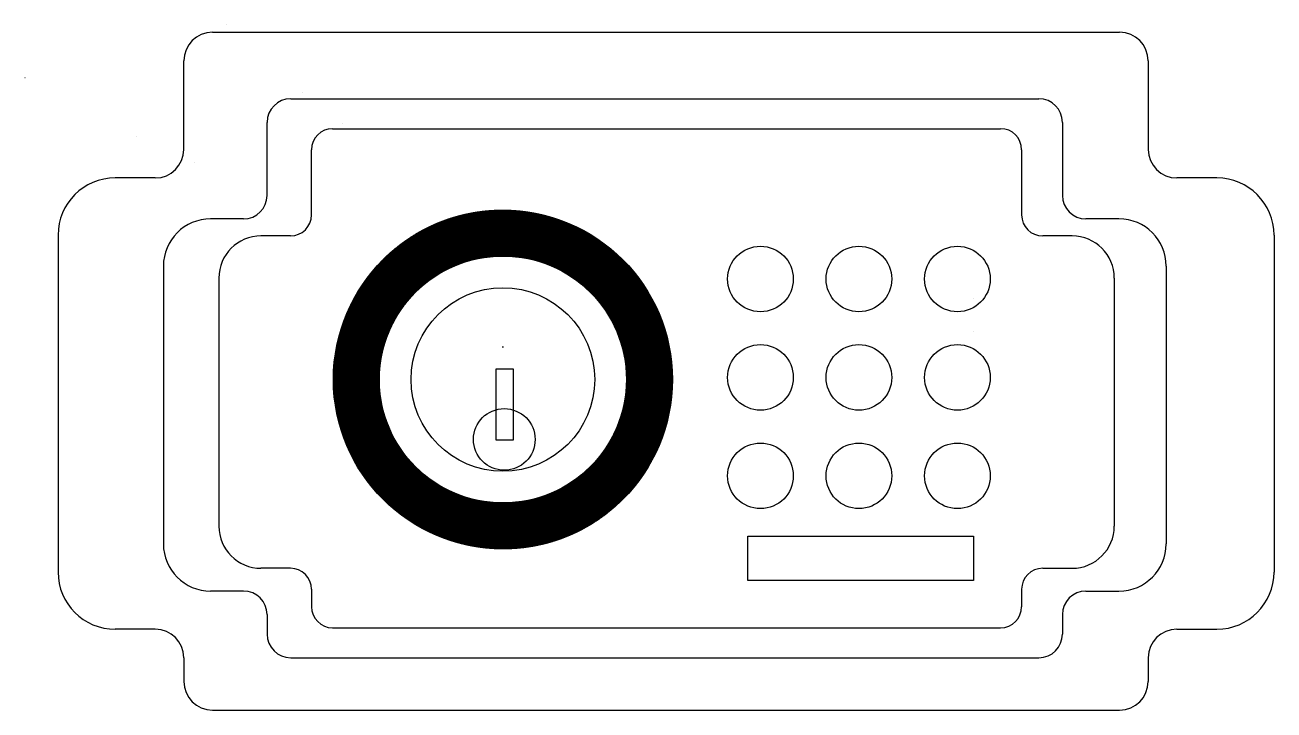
# Model space of a CAD drawing. Extents: x -141367 to 3418261, y -31613 to 1922207.
import ezdxf

# ---------------------------------------------------------------- set-up
doc = ezdxf.new("R2010")
doc.units = 9

# ---------------------------------------------------------------- blocks, each defined once
blk = doc.blocks.new('*U1')
blk.add_circle((0, 0), 93552)
blk = doc.blocks.new('*U2')
at = {"color": 0, "linetype": 'ByBlock', "lineweight": -2, "transparency": 16777216}
for p in [(0, 561309.338), (280654.66903, 561309.338), (561309.33806, 561309.338), (0, 280654.669), (280654.66903, 280654.669), (561309.33806, 280654.669), (0, 0), (280654.66903, 0), (561309.33806, 0)]:
    blk.add_blockref('*U1', p, dxfattribs=at)

msp = doc.modelspace()

# ---------------------------------------------------------------- hatches: boundary and pattern name
at = {"transparency": 33554526}
h = msp.add_hatch(dxfattribs=at)
h.set_pattern_fill('ANSI34', color=0, scale=34)
h.set_pattern_definition([(45, (1701520.84, 957547.5), (-457.99306, 457.99306), []), (45, (1701673.5, 957547.5), (-457.99306, 457.99306), []), (45, (1701826.2, 957547.5), (-457.99306, 457.99306), []), (45, (1701978.83, 957547.5), (-457.99306, 457.99306), [])])
h.paths.add_polyline_path([(737601, 911058, 1), (1703763, 911058, 1)])
h.paths.add_polyline_path([(1572811, 911062, -1), (868563, 911062, -1)], flags=16)
h.paths.add_polyline_path([(1482285, 911058, -1), (959079, 911058, -1)], flags=0)
h.paths.add_polyline_path([(1312481, 740117, -1), (1136644, 740117, -0.3397146), (1201887, 825061), (1201887, 941655), (1249625, 941655), (1249625, 824388, -0.33186695)], flags=0)
h.paths.add_polyline_path([(1220690, 1004610, -3.73205081), (1220698, 1004610, -1)], flags=0)
h = msp.add_hatch()
h.set_pattern_fill('ANSI34', color=256)
h.set_pattern_definition([(45, (357287.284, 635776.085), (-13.4703842, 13.4703842), []), (45, (357291.774, 635776.085), (-13.4703842, 13.4703842), []), (45, (357296.264, 635776.085), (-13.4703842, 13.4703842), []), (45, (357300.755, 635776.085), (-13.4703842, 13.4703842), [])])
h.paths.add_polyline_path([(1220698, 1004610, -1), (1220690, 1004610, -3.73205081)])

# ---------------------------------------------------------------- linework, layer by layer
for p, q in [((433116, 1922207), (433200, 1922207)), ((392903, 1901402), (2978268, 1901402)), ((311423, 1567465), (311423, 1819922)), ((3059748, 1819922), (3059748, 1567465)), ((-141367, 1772130), (-141273, 1772130)), ((615907, 1711700), (2747987, 1711700)), ((649070, 1728857), (649139, 1728857)), ((548713, 1436311), (548713, 1644505)), ((764817, 1641728), (764879, 1641728)), ((2815182, 1644505), (2815182, 1436311)), ((175309, 1605093), (175386, 1605093)), ((735206, 1626407), (2639005, 1626407)), ((675206, 1380504), (675206, 1566407)), ((2699005, 1566407), (2699005, 1380504)), ((341782, 1531214), (341851, 1531214)), ((229943, 1485985), (115870, 1485985)), ((3255301, 1485985), (3141228, 1485985)), ((481518, 1369117), (387446, 1369117)), ((2976449, 1369117), (2882376, 1369117)), ((-47090, 1323025), (-47090, 361946)), ((615206, 1320504), (531205, 1320504)), ((2843005, 1320504), (2759005, 1320504)), ((3418261, 1323025), (3418261, 361946)), ((253057, 1234728), (253057, 442152)), ((3110838, 1234728), (3110838, 442152)), ((411205, 1200504), (411205, 492789)), ((2963005, 1200504), (2963005, 492789)), ((615206, 372789), (531205, 372789)), ((2759005, 372789), (2843005, 372789)), ((481518, 307763), (387446, 307763)), ((675206, 312789), (675206, 262982)), ((2699005, 312789), (2699005, 262982)), ((2882376, 307763), (2976449, 307763)), ((548713, 240568), (548713, 184789)), ((2815182, 240568), (2815182, 184789)), ((229943, 198985), (115870, 198985)), ((735206, 202982), (2639005, 202982)), ((3141228, 198985), (3255301, 198985)), ((311423, 117505), (311423, 49867)), ((615907, 117595), (2747987, 117595)), ((3059748, 117505), (3059748, 49867)), ((392903, -31613), (2978268, -31613))]:
    msp.add_line(p, q)
for points in [[(1201887, 941655), (1249625, 941655), (1249625, 737732), (1201887, 737732)], [(1918236, 464341), (2561982, 464341), (2561982, 337938), (1918236, 337938)]]:
    msp.add_lwpolyline(points, close=True)
for centre, radius in [((1220682, 911058), 483081), ((1220687, 911062), 352124), ((1220682, 911058), 261603), ((1220690, 1004610), 8), ((1220686, 1004610), 4), ((1224562, 740117), 87918)]:
    msp.add_circle(centre, radius)
for centre, radius, start, end in [((392903, 1819922), 81480, 90, 180), ((2978268, 1819922), 81480, 0, 90), ((615907, 1644505), 67194, 90, 180), ((2747987, 1644505), 67194, 0, 90), ((735206, 1566407), 60000, 90, 180), ((2639005, 1566407), 60000, 0, 90), ((229943, 1567465), 81480, 270, 0), ((3141228, 1567465), 81480, 180, 270), ((115870, 1323025), 162960, 90, 180), ((3255301, 1323025), 162960, 0, 90), ((481518, 1436311), 67194, 270, 0), ((2882376, 1436311), 67194, 180, 270), ((387446, 1234728), 134389, 90, 180), ((615206, 1380504), 60000, 270, 0), ((2759005, 1380504), 60000, 180, 270), ((2976449, 1234728), 134389, 0, 90), ((531205, 1200504), 120000, 90, 180), ((2843005, 1200504), 120000, 0, 90), ((2561599, 1142593), 5, 0, 90), ((2561599, 1142593), 5, 0, 90), ((2561599, 1142593), 5, 0, 90), ((2561584, 1047890), 20, 0, 90), ((2561584, 1047890), 20, 0, 90), ((2561599, 1047905), 5, 0, 90), ((531205, 492789), 120000, 180, 270), ((2843005, 492789), 120000, 270, 0), ((387446, 442152), 134389, 180, 270), ((2976449, 442152), 134389, 270, 0), ((115870, 361946), 162960, 180, 270), ((615206, 312789), 60000, 0, 90), ((2759005, 312789), 60000, 90, 180), ((3255301, 361946), 162960, 270, 0), ((481518, 240568), 67194, 0, 90), ((2882376, 240568), 67194, 90, 180), ((735206, 262982), 60000, 180, 270), ((2639005, 262982), 60000, 270, 0), ((229943, 117505), 81480, 0, 90), ((615907, 184789), 67194, 180, 270), ((2747987, 184789), 67194, 270, 0), ((3141228, 117505), 81480, 90, 180), ((392903, 49867), 81480, 180, 270), ((2978268, 49867), 81480, 270, 0)]:
    msp.add_arc(centre, radius, start, end)

# ---------------------------------------------------------------- block references
msp.add_blockref('*U2', (1954712, 636395))

doc.saveas('drawing.dxf')
